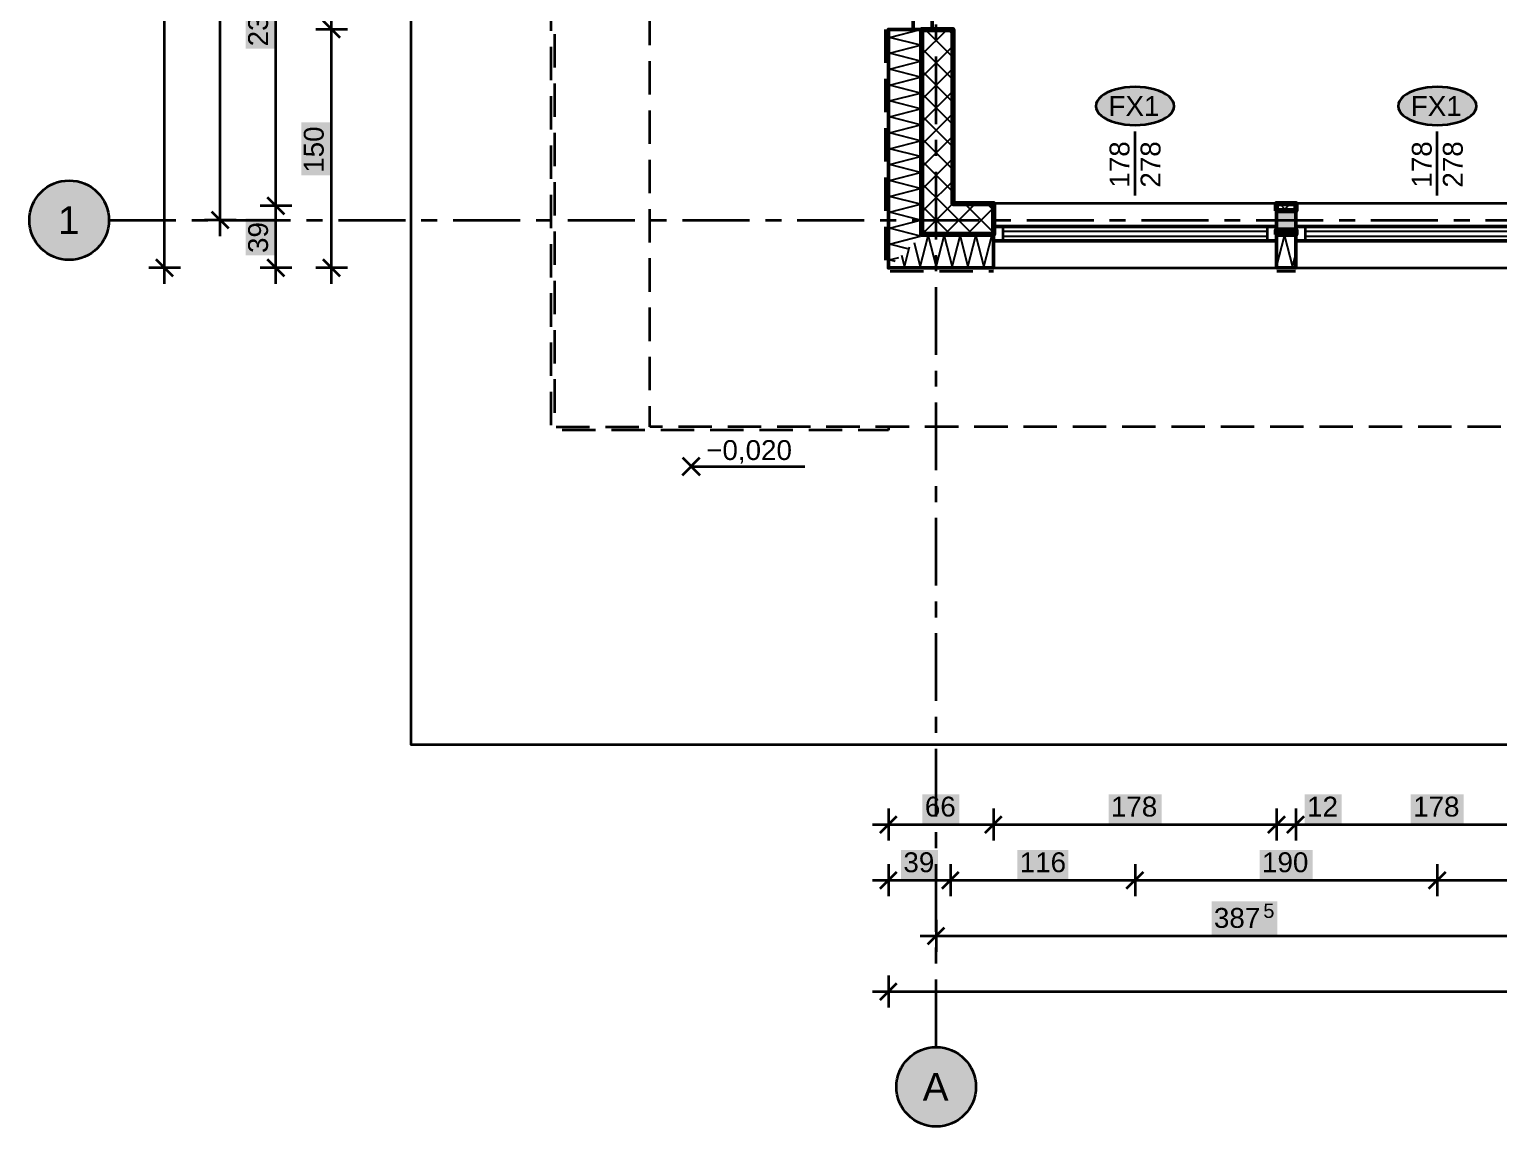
# Model space of a CAD drawing. Header units: metres. Extents: x -6.2 to 22.6, y -6.3 to 13.3.
# Drawn here: x -5.7 to 3.54, y -5.7 to 1.2 of the extents above; entities that cross this region are included whole.
import ezdxf

# ---------------------------------------------------------------- set-up
doc = ezdxf.new("R2010")
doc.units = ezdxf.units.M
doc.linetypes.add('KRESKOWA', pattern=[5.25, 4.2, -1.05])
doc.linetypes.add('PUNKTOWA', pattern=[10.5, 8.4, -1.05, 0, -1.05])
for name, color, linetype, lineweight in [('A-DRZWI', 3, 'Continuous', 35), ('A-KRESKOWANIE', 8, 'Continuous', 18), ('A-MASKA', 7, 'Continuous', 18), ('A-NAD-CIECIEM', 8, 'KRESKOWA', 25), ('A-OKNA', 3, 'Continuous', 35), ('A-OPISY', 2, 'Continuous', 25), ('A-OSIE', 1, 'PUNKTOWA', 25), ('A-RZEDNE', 1, 'Continuous', 25), ('A-SCIANY-IZOL', 4, 'Continuous', 35), ('A-SCIANY-KONSTR', 7, 'Continuous', 50), ('A-WIDOK', 7, 'Continuous', 25), ('A-WYMIARY', 1, 'Continuous', 25), ('A-WYPELNIENIA', 9, 'Continuous', 18)]:
    doc.layers.add(name, color=color, linetype=linetype, lineweight=lineweight)
doc.styles.add('PL_ARIAL', font='arial.ttf')

msp = doc.modelspace()

# ---------------------------------------------------------------- hatches: boundary and pattern name
at = {"layer": 'A-MASKA', "true_color": 0xffffff}
for points in [[(-4.1575, 1.0784), (-4.1575, 1.4116), (-4.34, 1.4116), (-4.34, 1.0784)], [(-3.8075, 0.2834), (-3.8075, 0.6166), (-3.99, 0.6166), (-3.99, 0.2834)], [(-4.1575, -0.221), (-4.1575, 0.011), (-4.34, 0.011), (-4.34, -0.221)], [(-0.086, -3.7925), (0.146, -3.7925), (0.146, -3.61), (-0.086, -3.61)], [(1.0834, -3.7925), (1.4166, -3.7925), (1.4166, -3.61), (1.0834, -3.61)], [(2.3165, -3.7925), (2.5486, -3.7925), (2.5486, -3.61), (2.3165, -3.61)], [(2.9834, -3.7925), (3.3166, -3.7925), (3.3166, -3.61), (2.9834, -3.61)], [(-0.221, -4.1425), (0.011, -4.1425), (0.011, -3.96), (-0.221, -3.96)], [(0.5102, -4.1425), (0.8298, -4.1425), (0.8298, -3.96), (0.5102, -3.96)], [(2.0334, -4.1425), (2.3666, -4.1425), (2.3666, -3.96), (2.0334, -3.96)], [(1.7308, -4.4925), (2.1442, -4.4925), (2.1442, -4.2825), (1.7308, -4.2825)]]:
    msp.add_hatch(color=7, dxfattribs=at).paths.add_polyline_path(points)
at = {"layer": 'A-OPISY', "true_color": 0xffffff}
for points in [[(1.4966, 0.7181), (1.4945, 0.7338), (1.4882, 0.7492), (1.4778, 0.764), (1.4636, 0.7781), (1.4456, 0.7912), (1.4244, 0.803), (1.4001, 0.8133), (1.3733, 0.822), (1.3444, 0.829), (1.3138, 0.834), (1.2822, 0.8371), (1.25, 0.8381), (1.2178, 0.8371), (1.1862, 0.834), (1.1556, 0.829), (1.1267, 0.822), (1.0999, 0.8133), (1.0756, 0.803), (1.0544, 0.7912), (1.0364, 0.7781), (1.0222, 0.764), (1.0118, 0.7492), (1.0055, 0.7338), (1.0034, 0.7181), (1.0055, 0.7025), (1.0118, 0.6871), (1.0222, 0.6722), (1.0364, 0.6581), (1.0544, 0.6451), (1.0756, 0.6333), (1.0999, 0.6229), (1.1267, 0.6142), (1.1556, 0.6073), (1.1862, 0.6022), (1.2178, 0.5991), (1.25, 0.5981), (1.2822, 0.5991), (1.3138, 0.6022), (1.3444, 0.6073), (1.3733, 0.6142), (1.4001, 0.6229), (1.4244, 0.6333), (1.4456, 0.6451), (1.4636, 0.6581), (1.4778, 0.6722), (1.4882, 0.6871), (1.4945, 0.7025)], [(3.3966, 0.7181), (3.3945, 0.7338), (3.3882, 0.7492), (3.3778, 0.764), (3.3636, 0.7781), (3.3456, 0.7912), (3.3244, 0.803), (3.3001, 0.8133), (3.2733, 0.822), (3.2444, 0.829), (3.2138, 0.834), (3.1822, 0.8371), (3.15, 0.8381), (3.1178, 0.8371), (3.0862, 0.834), (3.0556, 0.829), (3.0267, 0.822), (2.9999, 0.8133), (2.9756, 0.803), (2.9544, 0.7912), (2.9364, 0.7781), (2.9222, 0.764), (2.9118, 0.7492), (2.9055, 0.7338), (2.9034, 0.7181), (2.9055, 0.7025), (2.9118, 0.6871), (2.9222, 0.6722), (2.9364, 0.6581), (2.9544, 0.6451), (2.9756, 0.6333), (2.9999, 0.6229), (3.0267, 0.6142), (3.0556, 0.6073), (3.0862, 0.6022), (3.1178, 0.5991), (3.15, 0.5981), (3.1822, 0.5991), (3.2138, 0.6022), (3.2444, 0.6073), (3.2733, 0.6142), (3.3001, 0.6229), (3.3244, 0.6333), (3.3456, 0.6451), (3.3636, 0.6581), (3.3778, 0.6722), (3.3882, 0.6871), (3.3945, 0.7025)]]:
    msp.add_hatch(color=7, dxfattribs=at).paths.add_polyline_path(points)
at = {"layer": 'A-OSIE', "true_color": 0xffffff}
for points in [[(-5.2, 0), (-5.2021, 0.0326), (-5.2085, 0.0647), (-5.219, 0.0957), (-5.2335, 0.125), (-5.2517, 0.1522), (-5.2732, 0.1768), (-5.2978, 0.1983), (-5.325, 0.2165), (-5.3543, 0.231), (-5.3853, 0.2415), (-5.4174, 0.2479), (-5.45, 0.25), (-5.4826, 0.2479), (-5.5147, 0.2415), (-5.5457, 0.231), (-5.575, 0.2165), (-5.6022, 0.1983), (-5.6268, 0.1768), (-5.6483, 0.1522), (-5.6665, 0.125), (-5.681, 0.0957), (-5.6915, 0.0647), (-5.6979, 0.0326), (-5.7, 0), (-5.6979, -0.0326), (-5.6915, -0.0647), (-5.681, -0.0957), (-5.6665, -0.125), (-5.6483, -0.1522), (-5.6268, -0.1768), (-5.6022, -0.1983), (-5.575, -0.2165), (-5.5457, -0.231), (-5.5147, -0.2415), (-5.4826, -0.2479), (-5.45, -0.25), (-5.4174, -0.2479), (-5.3853, -0.2415), (-5.3543, -0.231), (-5.325, -0.2165), (-5.2978, -0.1983), (-5.2732, -0.1768), (-5.2517, -0.1522), (-5.2335, -0.125), (-5.219, -0.0957), (-5.2085, -0.0647), (-5.2021, -0.0326)], [(0.25, -5.45), (0.2479, -5.4174), (0.2415, -5.3853), (0.231, -5.3543), (0.2165, -5.325), (0.1983, -5.2978), (0.1768, -5.2732), (0.1522, -5.2517), (0.125, -5.2335), (0.0957, -5.219), (0.0647, -5.2085), (0.0326, -5.2021), (0, -5.2), (-0.0326, -5.2021), (-0.0647, -5.2085), (-0.0957, -5.219), (-0.125, -5.2335), (-0.1522, -5.2517), (-0.1768, -5.2732), (-0.1983, -5.2978), (-0.2165, -5.325), (-0.231, -5.3543), (-0.2415, -5.3853), (-0.2479, -5.4174), (-0.25, -5.45), (-0.2479, -5.4826), (-0.2415, -5.5147), (-0.231, -5.5457), (-0.2165, -5.575), (-0.1983, -5.6022), (-0.1768, -5.6268), (-0.1522, -5.6483), (-0.125, -5.6665), (-0.0957, -5.681), (-0.0647, -5.6915), (-0.0326, -5.6979), (0, -5.7), (0.0326, -5.6979), (0.0647, -5.6915), (0.0957, -5.681), (0.125, -5.6665), (0.1522, -5.6483), (0.1768, -5.6268), (0.1983, -5.6022), (0.2165, -5.575), (0.231, -5.5457), (0.2415, -5.5147), (0.2479, -5.4826)]]:
    msp.add_hatch(color=7, dxfattribs=at).paths.add_polyline_path(points)
at = {"layer": 'A-WYPELNIENIA', "true_color": 0x000000}
msp.add_hatch(color=7, dxfattribs=at).paths.add_polyline_path([(2.26, -0.06), (2.14, -0.06), (2.14, 0.06), (2.26, 0.06)])

# ---------------------------------------------------------------- linework, layer by layer
at = {"layer": 'A-DRZWI', "lineweight": 50, "ltscale": 0.05}
msp.add_lwpolyline([(-0.025, 3.6), (-0.025, 1.2), (-0.145, 1.2), (-0.145, 3.6)], close=True, dxfattribs=at)
at = {"layer": 'A-KRESKOWANIE', "lineweight": 25, "ltscale": 0.05}
for points in [[(-0.0995, -0.0995), (-0.2925, -0.05), (-0.0975, 0), (-0.2925, 0.05), (-0.0975, 0.1), (-0.2925, 0.15), (-0.0975, 0.2), (-0.2925, 0.25), (-0.0975, 0.3), (-0.2925, 0.35), (-0.0975, 0.4), (-0.2925, 0.45), (-0.0975, 0.5), (-0.2925, 0.55), (-0.0975, 0.6), (-0.2925, 0.65), (-0.0975, 0.7), (-0.2925, 0.75), (-0.0975, 0.8), (-0.2925, 0.85), (-0.0975, 0.9), (-0.2925, 0.95), (-0.0975, 1), (-0.2925, 1.05), (-0.0975, 1.1), (-0.2925, 1.15), (-0.0975, 1.2)], [(-0.09, 1.0414), (0.0686, 1.2)], [(-0.09, 1.1828), (-0.0728, 1.2)], [(0.105, 1.0264), (-0.0686, 1.2)], [(0.105, 1.1678), (0.0728, 1.2)], [(-0.09, 0.8999), (0.105, 1.0949)], [(0.105, 0.8849), (-0.09, 1.0799)], [(-0.09, 0.7585), (0.105, 0.9535)], [(0.105, 0.7435), (-0.09, 0.9385)], [(-0.09, 0.6171), (0.105, 0.8121)], [(0.105, 0.6021), (-0.09, 0.7971)], [(-0.09, 0.4757), (0.105, 0.6707)], [(0.105, 0.4607), (-0.09, 0.6557)], [(-0.09, 0.3343), (0.105, 0.5293)], [(0.105, 0.3193), (-0.09, 0.5143)], [(-0.09, 0.1928), (0.105, 0.3878)], [(0.105, 0.1778), (-0.09, 0.3728)], [(0.0514, 0.09), (-0.09, 0.2314)], [(-0.0514, 0.09), (0.105, 0.2464)], [(-0.09, -0.09), (0.105, 0.105)], [(0.0514, -0.09), (0.2464, 0.105)], [(0.36, -0.0772), (0.1778, 0.105)], [(0.36, 0.0643), (0.3193, 0.105)], [(2.2027, 0.06), (2.1577, 0.105)], [(2.1813, 0.06), (2.2263, 0.105)], [(-0.09, 0.0514), (-0.0514, 0.09)], [(0.09, -0.09), (-0.09, 0.09)], [(0.2314, -0.09), (0.0514, 0.09)], [(0.1928, -0.09), (0.36, 0.0772)], [(-0.0514, -0.09), (-0.09, -0.0514)], [(0.3343, -0.09), (0.36, -0.0643)], [(2.1727, -0.09), (2.2027, -0.06)], [(2.2113, -0.09), (2.1813, -0.06)], [(-0.1791, -0.1791), (-0.2925, -0.15), (-0.1009, -0.1009)], [(-0.2189, -0.2189), (-0.2, -0.2925), (-0.1681, -0.1681)], [(-0.1393, -0.1393), (-0.1, -0.2925), (-0.05, -0.0975), (0, -0.2925), (0.05, -0.0975), (0.1, -0.2925), (0.15, -0.0975), (0.2, -0.2925), (0.25, -0.0975), (0.3, -0.2925), (0.35, -0.0975), (0.36, -0.1365)], [(2.14, -0.2925), (2.14, -0.2925), (2.19, -0.0975), (2.24, -0.2925), (2.26, -0.2145)], [(-0.2587, -0.2587), (-0.2925, -0.25), (-0.2353, -0.2353)]]:
    msp.add_lwpolyline(points, dxfattribs=at)
at = {"layer": 'A-NAD-CIECIEM', "linetype": 'KRESKOWA', "lineweight": 35, "ltscale": 0.05, "flags": 128}
for points in [[(-0.3, -1.3005), (-0.3, -1.32), (-2.42, -1.32), (-2.42, 5.445), (-0.32, 5.445), (-0.32, 5.425), (-2.4, 5.425), (-2.4, -1.3), (-1.8005, -1.3)], [(13.2505, -0.32), (13.8, -0.32), (13.8, -1.3), (-1.8, -1.3), (-1.8, 5.125), (-0.32, 5.125), (-0.32, 3.6005)], [(-0.32, 1.1995), (-0.32, -0.32), (0.3595, -0.32)], [(2.1405, -0.32), (2.2595, -0.32)]]:
    msp.add_lwpolyline(points, dxfattribs=at)
at = {"layer": 'A-OKNA', "lineweight": 50, "ltscale": 0.05}
for points in [[(0.36, -0.04), (2.14, -0.04), (2.14, -0.13), (0.36, -0.13)], [(2.26, -0.04), (4.04, -0.04), (4.04, -0.13), (2.26, -0.13)]]:
    msp.add_lwpolyline(points, close=True, dxfattribs=at)
at = {"layer": 'A-OKNA', "lineweight": 35, "ltscale": 0.05}
for points in [[(0.42, -0.04), (0.42, -0.13)], [(2.08, -0.04), (2.08, -0.13)], [(2.32, -0.04), (2.32, -0.13)]]:
    msp.add_lwpolyline(points, dxfattribs=at)
at = {"layer": 'A-OKNA', "lineweight": 25, "ltscale": 0.05}
for points in [[(0.42, -0.0688), (2.08, -0.0688)], [(2.32, -0.0688), (3.98, -0.0688)], [(0.42, -0.1012), (2.08, -0.1012)], [(2.32, -0.1012), (3.98, -0.1012)]]:
    msp.add_lwpolyline(points, dxfattribs=at)
at = {"layer": 'A-OPISY', "lineweight": 35, "ltscale": 0.05}
for points in [[(1.4966, 0.7181), (1.4945, 0.7338), (1.4882, 0.7492), (1.4778, 0.764), (1.4636, 0.7781), (1.4456, 0.7912), (1.4244, 0.803), (1.4001, 0.8133), (1.3733, 0.822), (1.3444, 0.829), (1.3138, 0.834), (1.2822, 0.8371), (1.25, 0.8381), (1.2178, 0.8371), (1.1862, 0.834), (1.1556, 0.829), (1.1267, 0.822), (1.0999, 0.8133), (1.0756, 0.803), (1.0544, 0.7912), (1.0364, 0.7781), (1.0222, 0.764), (1.0118, 0.7492), (1.0055, 0.7338), (1.0034, 0.7181), (1.0055, 0.7025), (1.0118, 0.6871), (1.0222, 0.6722), (1.0364, 0.6581), (1.0544, 0.6451), (1.0756, 0.6333), (1.0999, 0.6229), (1.1267, 0.6142), (1.1556, 0.6073), (1.1862, 0.6022), (1.2178, 0.5991), (1.25, 0.5981), (1.2822, 0.5991), (1.3138, 0.6022), (1.3444, 0.6073), (1.3733, 0.6142), (1.4001, 0.6229), (1.4244, 0.6333), (1.4456, 0.6451), (1.4636, 0.6581), (1.4778, 0.6722), (1.4882, 0.6871), (1.4945, 0.7025)], [(3.3966, 0.7181), (3.3945, 0.7338), (3.3882, 0.7492), (3.3778, 0.764), (3.3636, 0.7781), (3.3456, 0.7912), (3.3244, 0.803), (3.3001, 0.8133), (3.2733, 0.822), (3.2444, 0.829), (3.2138, 0.834), (3.1822, 0.8371), (3.15, 0.8381), (3.1178, 0.8371), (3.0862, 0.834), (3.0556, 0.829), (3.0267, 0.822), (2.9999, 0.8133), (2.9756, 0.803), (2.9544, 0.7912), (2.9364, 0.7781), (2.9222, 0.764), (2.9118, 0.7492), (2.9055, 0.7338), (2.9034, 0.7181), (2.9055, 0.7025), (2.9118, 0.6871), (2.9222, 0.6722), (2.9364, 0.6581), (2.9544, 0.6451), (2.9756, 0.6333), (2.9999, 0.6229), (3.0267, 0.6142), (3.0556, 0.6073), (3.0862, 0.6022), (3.1178, 0.5991), (3.15, 0.5981), (3.1822, 0.5991), (3.2138, 0.6022), (3.2444, 0.6073), (3.2733, 0.6142), (3.3001, 0.6229), (3.3244, 0.6333), (3.3456, 0.6451), (3.3636, 0.6581), (3.3778, 0.6722), (3.3882, 0.6871), (3.3945, 0.7025)]]:
    msp.add_lwpolyline(points, close=True, dxfattribs=at)
at = {"layer": 'A-OSIE', "linetype": 'PUNKTOWA', "lineweight": 35, "ltscale": 0.050668, "flags": 128}
msp.add_lwpolyline([(0, -5.2), (0, 12.25)], dxfattribs=at)
at = {"layer": 'A-OSIE', "linetype": 'PUNKTOWA', "lineweight": 35, "ltscale": 0.050139, "flags": 128}
msp.add_lwpolyline([(-5.2, 0), (21.5441, 0)], dxfattribs=at)
at = {"layer": 'A-OSIE', "linetype": 'Continuous', "lineweight": 35, "ltscale": 0.05}
for centre in [(-5.45, 0), (0, -5.45)]:
    msp.add_circle(centre, 0.25, dxfattribs=at)
at = {"layer": 'A-RZEDNE', "lineweight": 35, "ltscale": 0.05}
for points in [[(-1.5954, -1.6029), (-1.4854, -1.4929)], [(-1.5954, -1.4929), (-1.4854, -1.6029)], [(-1.5404, -1.5479), (-0.8247, -1.5479)]]:
    msp.add_lwpolyline(points, dxfattribs=at)
at = {"layer": 'A-SCIANY-IZOL', "lineweight": 50, "ltscale": 0.05}
for points in [[(-0.3, -0.3), (-0.3, 1.2), (-0.3, 1.2), (-0.3, 1.2), (-0.3, 1.2), (-0.09, 1.2), (-0.09, 1.2), (-0.09, 1.2), (-0.09, 1.2), (-0.09, -0.09), (-0.09, -0.09), (-0.09, -0.09), (-0.09, -0.09), (-0.09, -0.09), (-0.09, -0.09), (-0.09, -0.09), (-0.09, -0.09), (-0.09, -0.09), (-0.09, -0.09), (-0.09, -0.09), (-0.09, -0.09), (-0.09, -0.09), (-0.09, -0.09), (-0.09, -0.09), (-0.09, -0.09), (-0.09, -0.09), (0.36, -0.09), (0.36, -0.09), (0.36, -0.09), (0.36, -0.09), (0.36, -0.3), (0.36, -0.3), (0.36, -0.3), (0.36, -0.3), (-0.3, -0.3), (-0.3, -0.3)], [(2.14, -0.3), (2.14, -0.3), (2.14, -0.3), (2.14, -0.09), (2.14, -0.09), (2.14, -0.09), (2.14, -0.09), (2.26, -0.09), (2.26, -0.09), (2.26, -0.09), (2.26, -0.09), (2.26, -0.09), (2.26, -0.3), (2.26, -0.3), (2.26, -0.3), (2.26, -0.3), (2.14, -0.3)]]:
    msp.add_lwpolyline(points, close=True, dxfattribs=at)
at = {"layer": 'A-SCIANY-KONSTR', "lineweight": 70, "ltscale": 0.05}
for points in [[(-0.09, 0.09), (-0.09, 0.09), (-0.09, 1.2), (-0.09, 1.2), (-0.09, 1.2), (-0.09, 1.2), (0.105, 1.2), (0.105, 1.2), (0.105, 1.2), (0.105, 1.2), (0.105, 0.105), (0.105, 0.105), (0.105, 0.105), (0.105, 0.105), (0.105, 0.105), (0.105, 0.105), (0.105, 0.105), (0.105, 0.105), (0.105, 0.105), (0.105, 0.105), (0.105, 0.105), (0.105, 0.105), (0.105, 0.105), (0.105, 0.105), (0.105, 0.105), (0.105, 0.105), (0.105, 0.105), (0.36, 0.105), (0.36, 0.105), (0.36, 0.105), (0.36, 0.105), (0.36, -0.09), (0.36, -0.09), (0.36, -0.09), (0.36, -0.09), (-0.09, -0.09), (-0.09, -0.09), (-0.09, -0.09), (-0.09, -0.09), (-0.09, 0.09), (-0.09, 0.09)], [(2.14, 0.06), (2.14, 0.06), (2.14, 0.06), (2.14, 0.105), (2.14, 0.105), (2.14, 0.105), (2.14, 0.105), (2.26, 0.105), (2.26, 0.105), (2.26, 0.105), (2.26, 0.105), (2.26, 0.06), (2.26, 0.06), (2.26, 0.06), (2.26, 0.06), (2.14, 0.06)], [(2.14, -0.09), (2.14, -0.09), (2.14, -0.09), (2.14, -0.06), (2.14, -0.06), (2.14, -0.06), (2.14, -0.06), (2.26, -0.06), (2.26, -0.06), (2.26, -0.06), (2.26, -0.06), (2.26, -0.09), (2.26, -0.09), (2.26, -0.09), (2.26, -0.09), (2.14, -0.09)]]:
    msp.add_lwpolyline(points, close=True, dxfattribs=at)
at = {"layer": 'A-SCIANY-KONSTR', "lineweight": 50, "ltscale": 0.05}
msp.add_lwpolyline([(2.14, 0.06), (2.14, 0.06), (2.14, 0.06), (2.26, 0.06), (2.26, 0.06), (2.26, 0.06), (2.26, -0.06), (2.26, -0.06), (2.26, -0.06), (2.14, -0.06), (2.14, -0.06), (2.14, -0.06)], close=True, dxfattribs=at)
at = {"layer": 'A-WIDOK', "lineweight": 35, "ltscale": 0.05}
for points in [[(12.3, -0.3005), (12.3, -3.3), (-3.3, -3.3), (-3.3, 5.125), (-0.3005, 5.125)], [(2.1395, 0.105), (0.3605, 0.105)], [(4.0395, 0.105), (2.2605, 0.105)], [(0.3605, -0.3), (2.1395, -0.3)], [(2.2605, -0.3), (4.0395, -0.3)]]:
    msp.add_lwpolyline(points, dxfattribs=at)
at = {"layer": 'A-WYMIARY', "lineweight": 35, "ltscale": 0.05}
for points in [[(-4.85, -0.4), (-4.85, 9.775)], [(-4.15, -0.4), (-4.15, 9.775)], [(-3.8, -0.4), (-3.8, 9.775)], [(-4.5, -0.1), (-4.5, 9.475)], [(-3.747, 1.147), (-3.853, 1.253)], [(-3.7, 1.2), (-3.9, 1.2)], [(1.25, 0.155), (1.25, 0.5581)], [(3.15, 0.155), (3.15, 0.5581)], [(-4.097, 0.037), (-4.203, 0.143)], [(-4.4, 0), (-4.6, 0)], [(-4.447, -0.053), (-4.553, 0.053)], [(-4.05, 0.09), (-4.25, 0.09)], [(-4.797, -0.353), (-4.903, -0.247)], [(-4.097, -0.353), (-4.203, -0.247)], [(-3.747, -0.353), (-3.853, -0.247)], [(-4.75, -0.3), (-4.95, -0.3)], [(-4.05, -0.3), (-4.25, -0.3)], [(-3.7, -0.3), (-3.9, -0.3)], [(-0.353, -3.853), (-0.247, -3.747)], [(-0.3, -3.7), (-0.3, -3.9)], [(0.307, -3.853), (0.413, -3.747)], [(0.36, -3.7), (0.36, -3.9)], [(2.087, -3.853), (2.193, -3.747)], [(2.14, -3.7), (2.14, -3.9)], [(2.207, -3.853), (2.313, -3.747)], [(2.26, -3.7), (2.26, -3.9)], [(-0.4, -3.8), (18.775, -3.8)], [(-0.3, -4.05), (-0.3, -4.25)], [(0.09, -4.05), (0.09, -4.25)], [(1.25, -4.05), (1.25, -4.25)], [(3.15, -4.05), (3.15, -4.25)], [(-0.4, -4.15), (18.775, -4.15)], [(-0.353, -4.203), (-0.247, -4.097)], [(0.037, -4.203), (0.143, -4.097)], [(1.197, -4.203), (1.303, -4.097)], [(3.097, -4.203), (3.203, -4.097)], [(0, -4.4), (0, -4.6)], [(-0.1, -4.5), (18.475, -4.5)], [(-0.053, -4.553), (0.053, -4.447)], [(-0.353, -4.903), (-0.247, -4.797)], [(-0.3, -4.75), (-0.3, -4.95)], [(-0.4, -4.85), (18.775, -4.85)]]:
    msp.add_lwpolyline(points, dxfattribs=at)

# ---------------------------------------------------------------- texts
at = {"layer": 'A-OPISY', "style": 'PL_ARIAL'}
for p in [(1.0834, 0.6556), (2.9834, 0.6556)]:
    msp.add_text('FX1', height=0.125, dxfattribs=at).set_placement(p)
at = {"layer": 'A-OSIE', "style": 'PL_ARIAL'}
for s, p in [('1', (-5.5207, -0.0875)), ('A', (-0.0848, -5.5375))]:
    msp.add_text(s, height=0.175, dxfattribs=at).set_placement(p)
at = {"layer": 'A-RZEDNE', "style": 'PL_ARIAL'}
msp.add_text('−0,020', height=0.125, dxfattribs=at).set_placement((-1.4454, -1.5079))
at = {"layer": 'A-WYMIARY', "style": 'PL_ARIAL'}
for s, p in [('231', (-4.2, 1.0934)), ('150', (-3.85, 0.2984)), ('178', (1.215, 0.205)), ('278', (1.41, 0.205)), ('178', (3.115, 0.205)), ('278', (3.31, 0.205)), ('39', (-4.2, -0.206))]:
    msp.add_text(s, height=0.125, rotation=90, dxfattribs=at).set_placement(p)
for s, height, p in [('66', 0.125, (-0.071, -3.75)), ('178', 0.125, (1.0984, -3.75)), ('12', 0.125, (2.3315, -3.75)), ('178', 0.125, (2.9984, -3.75)), ('39', 0.125, (-0.206, -4.1)), ('116', 0.125, (0.5252, -4.1)), ('190', 0.125, (2.0484, -4.1)), ('387', 0.125, (1.7458, -4.45)), ('5', 0.09, (2.0564, -4.3875))]:
    msp.add_text(s, height=height, dxfattribs=at).set_placement(p)

doc.saveas('drawing.dxf')
